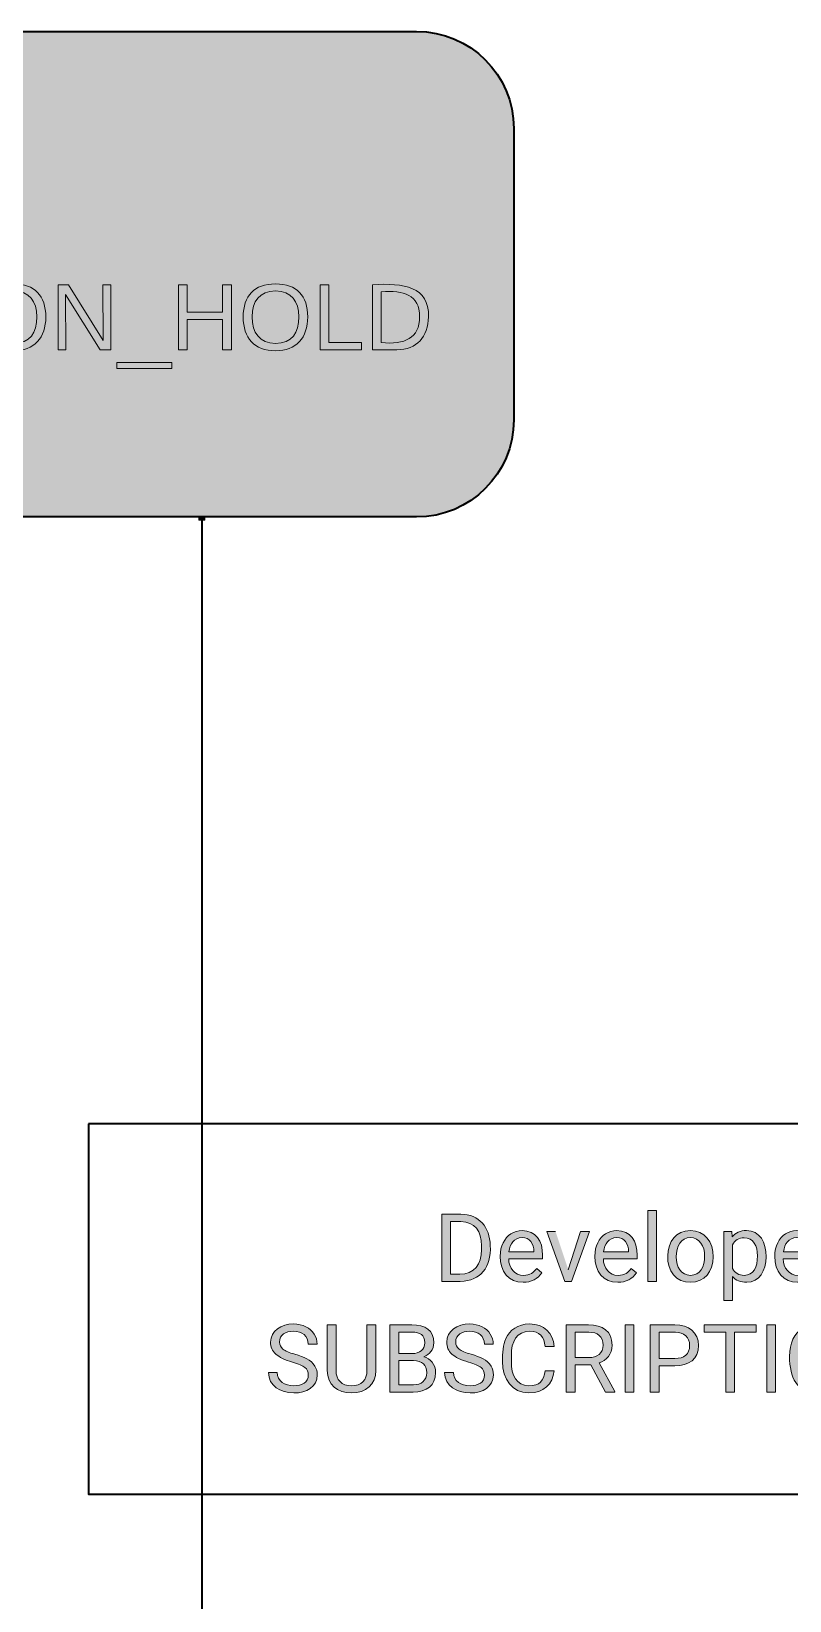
# Model space of a CAD drawing. Extents: x 3 to 1760, y 20 to 1040.
# Drawn here: x 1388.6 to 1513.4, y 361.5 to 620 of the extents above; entities that cross this region are included whole.
import ezdxf

# ---------------------------------------------------------------- set-up
doc = ezdxf.new("R2010")
doc.units = 0
doc.header["$MEASUREMENT"] = 0
doc.layers.add('Layer 1', color=7, linetype='Continuous', lineweight=0)

# ---------------------------------------------------------------- blocks, each defined once
blk = doc.blocks.new('Block_74')
at = {"layer": 'Layer 1'}
for points, knots in [([(1385.66, 578.4), (1389.16, 578.4), (1390.98, 576.41), (1390.98, 572.96), (1390.98, 569.54), (1389.08, 567.38), (1385.66, 567.38), (1382.16, 567.38), (1380.35, 569.5), (1380.35, 572.96), (1380.35, 576.41), (1382.16, 578.4), (1385.66, 578.4)], [0, 0, 0, 0, 1, 1, 1, 2, 2, 2, 3, 3, 3, 4, 4, 4, 4]), ([(1385.66, 568.59), (1388.39, 568.59), (1389.51, 570.36), (1389.51, 572.96), (1389.51, 575.55), (1388.26, 577.23), (1385.66, 577.23), (1383.03, 577.23), (1381.82, 575.55), (1381.82, 572.96), (1381.82, 570.36), (1383.03, 568.64), (1385.66, 568.59)], [0, 0, 0, 0, 1, 1, 1, 2, 2, 2, 3, 3, 3, 4, 4, 4, 4]), ([(1399.92, 567.56), (1399.92, 567.56), (1394.22, 576.67), (1394.22, 576.67), (1394.22, 576.67), (1394.26, 567.56), (1394.26, 567.56), (1394.26, 567.56), (1393.01, 567.56), (1393.01, 567.56), (1393.01, 567.56), (1393.01, 578.27), (1393.01, 578.27), (1393.01, 578.27), (1394.69, 578.27), (1394.69, 578.27), (1394.69, 578.27), (1400.44, 569.07), (1400.44, 569.07), (1400.44, 569.07), (1400.35, 578.27), (1400.35, 578.27), (1400.35, 578.27), (1401.69, 578.27), (1401.69, 578.27), (1401.69, 578.27), (1401.69, 567.56), (1401.69, 567.56), (1401.69, 567.56), (1399.92, 567.56), (1399.92, 567.56)], [0, 0, 0, 0, 1, 1, 1, 2, 2, 2, 3, 3, 3, 4, 4, 4, 5, 5, 5, 6, 6, 6, 7, 7, 7, 8, 8, 8, 9, 9, 9, 10, 10, 10, 10]), ([(1420.06, 567.56), (1420.06, 567.56), (1420.06, 572.52), (1420.06, 572.52), (1420.06, 572.52), (1414.27, 572.52), (1414.27, 572.52), (1414.27, 572.52), (1414.27, 567.56), (1414.27, 567.56), (1414.27, 567.56), (1412.84, 567.56), (1412.84, 567.56), (1412.84, 567.56), (1412.84, 578.27), (1412.84, 578.27), (1412.84, 578.27), (1414.27, 578.27), (1414.27, 578.27), (1414.27, 578.27), (1414.27, 573.73), (1414.27, 573.73), (1414.27, 573.73), (1420.06, 573.73), (1420.06, 573.73), (1420.06, 573.73), (1420.06, 578.27), (1420.06, 578.27), (1420.06, 578.27), (1421.53, 578.27), (1421.53, 578.27), (1421.53, 578.27), (1421.53, 567.56), (1421.53, 567.56), (1421.53, 567.56), (1420.06, 567.56), (1420.06, 567.56)], [0, 0, 0, 0, 1, 1, 1, 2, 2, 2, 3, 3, 3, 4, 4, 4, 5, 5, 5, 6, 6, 6, 7, 7, 7, 8, 8, 8, 9, 9, 9, 10, 10, 10, 11, 11, 11, 12, 12, 12, 12]), ([(1428.79, 578.4), (1432.29, 578.4), (1434.1, 576.41), (1434.1, 572.96), (1434.1, 569.54), (1432.2, 567.38), (1428.79, 567.38), (1425.29, 567.38), (1423.47, 569.5), (1423.47, 572.96), (1423.47, 576.41), (1425.29, 578.4), (1428.79, 578.4)], [0, 0, 0, 0, 1, 1, 1, 2, 2, 2, 3, 3, 3, 4, 4, 4, 4]), ([(1428.79, 568.59), (1431.51, 568.59), (1432.63, 570.36), (1432.63, 572.96), (1432.63, 575.55), (1431.38, 577.23), (1428.79, 577.23), (1426.15, 577.23), (1424.94, 575.55), (1424.94, 572.96), (1424.94, 570.36), (1426.15, 568.64), (1428.79, 568.59)], [0, 0, 0, 0, 1, 1, 1, 2, 2, 2, 3, 3, 3, 4, 4, 4, 4]), ([(1436.13, 567.56), (1436.13, 567.56), (1436.13, 578.27), (1436.13, 578.27), (1436.13, 578.27), (1437.56, 578.27), (1437.56, 578.27), (1437.56, 578.27), (1437.56, 568.72), (1437.56, 568.72), (1437.56, 568.72), (1442.96, 568.72), (1442.96, 568.72), (1442.96, 568.72), (1442.96, 567.56), (1442.96, 567.56), (1442.96, 567.56), (1436.13, 567.56), (1436.13, 567.56)], [0, 0, 0, 0, 1, 1, 1, 2, 2, 2, 3, 3, 3, 4, 4, 4, 5, 5, 5, 6, 6, 6, 6]), ([(1444.77, 578.27), (1449.87, 578.57), (1454.11, 577.93), (1453.98, 573), (1453.85, 569.63), (1452.12, 567.56), (1448.75, 567.56), (1448.75, 567.56), (1444.77, 567.56), (1444.77, 567.56), (1444.77, 567.56), (1444.77, 578.27), (1444.77, 578.27)], [0, 0, 0, 0, 1, 1, 1, 2, 2, 2, 3, 3, 3, 4, 4, 4, 4]), ([(1446.2, 568.72), (1450.05, 568.38), (1452.51, 569.41), (1452.51, 573), (1452.51, 576.59), (1449.92, 577.36), (1446.2, 577.1), (1446.2, 577.1), (1446.2, 568.72), (1446.2, 568.72)], [0, 0, 0, 0, 1, 1, 1, 2, 2, 2, 3, 3, 3, 3]), ([(1402.69, 564.44), (1402.69, 564.44), (1402.69, 565.44), (1402.69, 565.44), (1402.69, 565.44), (1411.72, 565.44), (1411.72, 565.44), (1411.72, 565.44), (1411.72, 564.44), (1411.72, 564.44), (1411.72, 564.44), (1402.69, 564.44), (1402.69, 564.44)], [0, 0, 0, 0, 1, 1, 1, 2, 2, 2, 3, 3, 3, 4, 4, 4, 4])]:
    blk.add_open_spline(points, degree=3, knots=knots, dxfattribs=at)
blk = doc.blocks.new('Block_73')
at = {"layer": 'Layer 1'}
blk.add_blockref('Block_74', (0, 0), dxfattribs=at)
blk = doc.blocks.new('Block_251')
at = {"layer": 'Layer 1', "true_color": 0x282c33, "transparency": 33554687}
h = blk.add_hatch(color=250, dxfattribs=at)
h.dxf.hatch_style = 2
edge = h.paths.add_edge_path()
edge.add_spline(control_points=[(1464.15, 419.97), (1464.28, 416.32), (1462.58, 414.17), (1459.21, 414.07), (1459.21, 414.07), (1456.15, 414.07), (1456.15, 414.07), (1456.15, 414.07), (1456.15, 425.13), (1456.15, 425.13), (1456.15, 425.13), (1459.27, 425.13), (1459.27, 425.13), (1462.37, 425.06), (1464.03, 423.08), (1464.15, 419.97)], knot_values=[0, 0, 0, 0, 1, 1, 1, 2, 2, 2, 3, 3, 3, 4, 4, 4, 5, 5, 5, 5], degree=3, periodic=0)
edge = h.paths.add_edge_path()
edge.add_spline(control_points=[(1462.7, 419.94), (1462.73, 422.31), (1461.57, 423.9), (1459.31, 423.93), (1459.31, 423.93), (1457.61, 423.93), (1457.61, 423.93), (1457.61, 423.93), (1457.61, 415.26), (1457.61, 415.26), (1457.61, 415.26), (1459.14, 415.26), (1459.14, 415.26), (1461.48, 415.26), (1462.73, 416.85), (1462.7, 419.29), (1462.7, 419.29), (1462.7, 419.94), (1462.7, 419.94)], knot_values=[0, 0, 0, 0, 1, 1, 1, 2, 2, 2, 3, 3, 3, 4, 4, 4, 5, 5, 5, 6, 6, 6, 6], degree=3, periodic=0)
edge.add_line((1462.7, 419.94), (1462.7, 419.94))
h = blk.add_hatch(color=250, dxfattribs=at)
h.dxf.hatch_style = 2
edge = h.paths.add_edge_path()
edge.add_spline(control_points=[(1491.48, 414.07), (1491.48, 414.07), (1490.07, 414.07), (1490.07, 414.07), (1490.07, 414.07), (1490.07, 425.74), (1490.07, 425.74), (1490.07, 425.74), (1491.48, 425.74), (1491.48, 425.74), (1491.48, 425.74), (1491.48, 414.07), (1491.48, 414.07)], knot_values=[0, 0, 0, 0, 1, 1, 1, 2, 2, 2, 3, 3, 3, 4, 4, 4, 4], degree=3, periodic=0)
edge.add_line((1491.48, 414.07), (1491.48, 414.07))
h = blk.add_hatch(color=250, dxfattribs=at)
h.dxf.hatch_style = 2
edge = h.paths.add_edge_path()
edge.add_spline(control_points=[(1469.62, 415.06), (1470.69, 415.06), (1471.29, 415.56), (1471.78, 416.17), (1471.78, 416.17), (1472.64, 415.5), (1472.64, 415.5), (1471.95, 414.45), (1470.91, 413.92), (1469.54, 413.92), (1467.2, 413.91), (1465.77, 415.69), (1465.77, 418.21), (1465.77, 419.9), (1466.48, 421.22), (1467.54, 421.89), (1468.1, 422.26), (1468.71, 422.44), (1469.37, 422.44), (1471.64, 422.42), (1472.78, 420.78), (1472.75, 418.36), (1472.75, 418.36), (1472.75, 417.78), (1472.75, 417.78), (1472.75, 417.78), (1467.18, 417.78), (1467.18, 417.78), (1467.18, 416.28), (1468.16, 415.06), (1469.62, 415.06)], knot_values=[0, 0, 0, 0, 1, 1, 1, 2, 2, 2, 3, 3, 3, 4, 4, 4, 5, 5, 5, 6, 6, 6, 7, 7, 7, 8, 8, 8, 9, 9, 9, 10, 10, 10, 10], degree=3, periodic=0)
edge = h.paths.add_edge_path()
edge.add_spline(control_points=[(1471.34, 418.93), (1471.32, 420.3), (1470.67, 421.28), (1469.37, 421.28), (1468.07, 421.28), (1467.36, 420.22), (1467.22, 418.93), (1467.22, 418.93), (1471.34, 418.93), (1471.34, 418.93)], knot_values=[0, 0, 0, 0, 1, 1, 1, 2, 2, 2, 3, 3, 3, 3], degree=3, periodic=0)
edge.add_line((1471.34, 418.93), (1471.34, 418.93))
h = blk.add_hatch(color=250, dxfattribs=at)
h.dxf.hatch_style = 2
edge = h.paths.add_edge_path()
edge.add_spline(control_points=[(1476.98, 415.98), (1476.98, 415.98), (1479.02, 422.29), (1479.02, 422.29), (1479.02, 422.29), (1480.45, 422.29), (1480.45, 422.29), (1480.45, 422.29), (1477.51, 414.07), (1477.51, 414.07), (1477.51, 414.07), (1476.44, 414.07), (1476.44, 414.07), (1476.44, 414.07), (1473.46, 422.29), (1473.46, 422.29), (1473.46, 422.29), (1474.89, 422.29), (1474.89, 422.29)], knot_values=[0, 0, 0, 0, 1, 1, 1, 2, 2, 2, 3, 3, 3, 4, 4, 4, 5, 5, 5, 6, 6, 6, 6], degree=3, periodic=0)
edge.add_line((1474.89, 422.29), (1476.98, 415.98))
h = blk.add_hatch(color=250, dxfattribs=at)
h.dxf.hatch_style = 2
edge = h.paths.add_edge_path()
edge.add_spline(control_points=[(1485.19, 415.06), (1486.27, 415.06), (1486.87, 415.56), (1487.36, 416.17), (1487.36, 416.17), (1488.22, 415.5), (1488.22, 415.5), (1487.53, 414.45), (1486.49, 413.92), (1485.12, 413.92), (1482.78, 413.91), (1481.35, 415.69), (1481.35, 418.21), (1481.35, 419.9), (1482.06, 421.22), (1483.12, 421.89), (1483.68, 422.26), (1484.29, 422.44), (1484.94, 422.44), (1487.22, 422.42), (1488.35, 420.78), (1488.32, 418.36), (1488.32, 418.36), (1488.32, 417.78), (1488.32, 417.78), (1488.32, 417.78), (1482.76, 417.78), (1482.76, 417.78), (1482.76, 416.28), (1483.74, 415.06), (1485.19, 415.06)], knot_values=[0, 0, 0, 0, 1, 1, 1, 2, 2, 2, 3, 3, 3, 4, 4, 4, 5, 5, 5, 6, 6, 6, 7, 7, 7, 8, 8, 8, 9, 9, 9, 10, 10, 10, 10], degree=3, periodic=0)
edge = h.paths.add_edge_path()
edge.add_spline(control_points=[(1486.92, 418.93), (1486.9, 420.3), (1486.25, 421.28), (1484.94, 421.28), (1483.65, 421.28), (1482.94, 420.22), (1482.8, 418.93), (1482.8, 418.93), (1486.92, 418.93), (1486.92, 418.93)], knot_values=[0, 0, 0, 0, 1, 1, 1, 2, 2, 2, 3, 3, 3, 3], degree=3, periodic=0)
edge.add_line((1486.92, 418.93), (1486.92, 418.93))
h = blk.add_hatch(color=250, dxfattribs=at)
h.dxf.hatch_style = 2
edge = h.paths.add_edge_path()
edge.add_spline(control_points=[(1497.1, 413.92), (1494.77, 413.87), (1493.28, 415.79), (1493.35, 418.25), (1493.43, 420.68), (1494.68, 422.39), (1497.08, 422.44), (1499.42, 422.48), (1500.9, 420.56), (1500.83, 418.09), (1500.77, 415.64), (1499.5, 413.96), (1497.1, 413.92)], knot_values=[0, 0, 0, 0, 1, 1, 1, 2, 2, 2, 3, 3, 3, 4, 4, 4, 4], degree=3, periodic=0)
edge = h.paths.add_edge_path()
edge.add_spline(control_points=[(1497.08, 421.28), (1495.5, 421.28), (1494.76, 419.88), (1494.76, 418.09), (1494.76, 416.45), (1495.57, 415.06), (1497.1, 415.06), (1498.7, 415.06), (1499.43, 416.48), (1499.43, 418.25), (1499.43, 419.88), (1498.6, 421.28), (1497.08, 421.28)], knot_values=[0, 0, 0, 0, 1, 1, 1, 2, 2, 2, 3, 3, 3, 4, 4, 4, 4], degree=3, periodic=0)
edge.add_line((1497.08, 421.28), (1497.08, 421.28))
h = blk.add_hatch(color=250, dxfattribs=at)
h.dxf.hatch_style = 2
edge = h.paths.add_edge_path()
edge.add_spline(control_points=[(1506.33, 422.44), (1508.54, 422.44), (1509.54, 420.53), (1509.54, 418.09), (1509.54, 415.83), (1508.47, 413.92), (1506.36, 413.92), (1505.36, 413.92), (1504.57, 414.24), (1504, 414.87), (1504, 414.87), (1504, 410.91), (1504, 410.91), (1504, 410.91), (1502.6, 410.91), (1502.6, 410.91), (1502.6, 410.91), (1502.6, 422.29), (1502.6, 422.29), (1502.6, 422.29), (1503.88, 422.29), (1503.88, 422.29), (1503.88, 422.29), (1503.95, 421.38), (1503.95, 421.38), (1504.52, 422.08), (1505.31, 422.44), (1506.33, 422.44)], knot_values=[0, 0, 0, 0, 1, 1, 1, 2, 2, 2, 3, 3, 3, 4, 4, 4, 5, 5, 5, 6, 6, 6, 7, 7, 7, 8, 8, 8, 9, 9, 9, 9], degree=3, periodic=0)
edge = h.paths.add_edge_path()
edge.add_spline(control_points=[(1505.93, 415.06), (1507.5, 415.06), (1508.13, 416.43), (1508.13, 418.25), (1508.13, 419.9), (1507.43, 421.25), (1505.91, 421.25), (1505.06, 421.25), (1504.43, 420.87), (1504, 420.11), (1504, 420.11), (1504, 416.19), (1504, 416.19), (1504.42, 415.44), (1505.06, 415.06), (1505.93, 415.06)], knot_values=[0, 0, 0, 0, 1, 1, 1, 2, 2, 2, 3, 3, 3, 4, 4, 4, 5, 5, 5, 5], degree=3, periodic=0)
edge.add_line((1505.93, 415.06), (1505.93, 415.06))
h = blk.add_hatch(color=250, dxfattribs=at)
h.dxf.hatch_style = 2
edge = h.paths.add_edge_path()
edge.add_spline(control_points=[(1514.81, 415.06), (1515.88, 415.06), (1516.48, 415.56), (1516.97, 416.17), (1516.97, 416.17), (1517.83, 415.5), (1517.83, 415.5), (1517.14, 414.45), (1516.11, 413.92), (1514.73, 413.92), (1512.39, 413.91), (1510.97, 415.69), (1510.97, 418.21), (1510.97, 419.9), (1511.67, 421.22), (1512.74, 421.89), (1513.3, 422.26), (1513.91, 422.44), (1514.56, 422.44), (1516.84, 422.42), (1517.97, 420.78), (1517.94, 418.36), (1517.94, 418.36), (1517.94, 417.78), (1517.94, 417.78), (1517.94, 417.78), (1512.37, 417.78), (1512.37, 417.78), (1512.37, 416.28), (1513.35, 415.06), (1514.81, 415.06)], knot_values=[0, 0, 0, 0, 1, 1, 1, 2, 2, 2, 3, 3, 3, 4, 4, 4, 5, 5, 5, 6, 6, 6, 7, 7, 7, 8, 8, 8, 9, 9, 9, 10, 10, 10, 10], degree=3, periodic=0)
edge = h.paths.add_edge_path()
edge.add_spline(control_points=[(1516.53, 418.93), (1516.51, 420.3), (1515.86, 421.28), (1514.56, 421.28), (1513.27, 421.28), (1512.55, 420.22), (1512.42, 418.93), (1512.42, 418.93), (1516.53, 418.93), (1516.53, 418.93)], knot_values=[0, 0, 0, 0, 1, 1, 1, 2, 2, 2, 3, 3, 3, 3], degree=3, periodic=0)
edge.add_line((1516.53, 418.93), (1516.53, 418.93))
h = blk.add_hatch(color=250, dxfattribs=at)
h.dxf.hatch_style = 2
edge = h.paths.add_edge_path()
edge.add_spline(control_points=[(1523.54, 421.03), (1522.3, 421.23), (1521.35, 420.89), (1520.97, 419.9), (1520.97, 419.9), (1520.97, 414.07), (1520.97, 414.07), (1520.97, 414.07), (1519.56, 414.07), (1519.56, 414.07), (1519.56, 414.07), (1519.56, 422.29), (1519.56, 422.29), (1519.56, 422.29), (1520.93, 422.29), (1520.93, 422.29), (1520.93, 422.29), (1520.95, 421.34), (1520.95, 421.34), (1521.42, 422.07), (1522.07, 422.44), (1522.91, 422.44), (1523.19, 422.44), (1523.39, 422.4), (1523.54, 422.33), (1523.54, 422.33), (1523.54, 421.03), (1523.54, 421.03)], knot_values=[0, 0, 0, 0, 1, 1, 1, 2, 2, 2, 3, 3, 3, 4, 4, 4, 5, 5, 5, 6, 6, 6, 7, 7, 7, 8, 8, 8, 9, 9, 9, 9], degree=3, periodic=0)
edge.add_line((1523.54, 421.03), (1523.54, 421.03))
at = {"layer": 'Layer 1'}
for points, knots in [([(1464.15, 419.97), (1464.28, 416.32), (1462.58, 414.17), (1459.21, 414.07), (1459.21, 414.07), (1456.15, 414.07), (1456.15, 414.07), (1456.15, 414.07), (1456.15, 425.13), (1456.15, 425.13), (1456.15, 425.13), (1459.27, 425.13), (1459.27, 425.13), (1462.37, 425.06), (1464.03, 423.08), (1464.15, 419.97)], [0, 0, 0, 0, 1, 1, 1, 2, 2, 2, 3, 3, 3, 4, 4, 4, 5, 5, 5, 5]), ([(1491.48, 414.07), (1491.48, 414.07), (1490.07, 414.07), (1490.07, 414.07), (1490.07, 414.07), (1490.07, 425.74), (1490.07, 425.74), (1490.07, 425.74), (1491.48, 425.74), (1491.48, 425.74), (1491.48, 425.74), (1491.48, 414.07), (1491.48, 414.07)], [0, 0, 0, 0, 1, 1, 1, 2, 2, 2, 3, 3, 3, 4, 4, 4, 4]), ([(1462.7, 419.94), (1462.73, 422.31), (1461.57, 423.9), (1459.31, 423.93), (1459.31, 423.93), (1457.61, 423.93), (1457.61, 423.93), (1457.61, 423.93), (1457.61, 415.26), (1457.61, 415.26), (1457.61, 415.26), (1459.14, 415.26), (1459.14, 415.26), (1461.48, 415.26), (1462.73, 416.85), (1462.7, 419.29), (1462.7, 419.29), (1462.7, 419.94), (1462.7, 419.94)], [0, 0, 0, 0, 1, 1, 1, 2, 2, 2, 3, 3, 3, 4, 4, 4, 5, 5, 5, 6, 6, 6, 6]), ([(1469.62, 415.06), (1470.69, 415.06), (1471.29, 415.56), (1471.78, 416.17), (1471.78, 416.17), (1472.64, 415.5), (1472.64, 415.5), (1471.95, 414.45), (1470.91, 413.92), (1469.54, 413.92), (1467.2, 413.91), (1465.77, 415.69), (1465.77, 418.21), (1465.77, 419.9), (1466.48, 421.22), (1467.54, 421.89), (1468.1, 422.26), (1468.71, 422.44), (1469.37, 422.44), (1471.64, 422.42), (1472.78, 420.78), (1472.75, 418.36), (1472.75, 418.36), (1472.75, 417.78), (1472.75, 417.78), (1472.75, 417.78), (1467.18, 417.78), (1467.18, 417.78), (1467.18, 416.28), (1468.16, 415.06), (1469.62, 415.06)], [0, 0, 0, 0, 1, 1, 1, 2, 2, 2, 3, 3, 3, 4, 4, 4, 5, 5, 5, 6, 6, 6, 7, 7, 7, 8, 8, 8, 9, 9, 9, 10, 10, 10, 10]), ([(1476.98, 415.98), (1476.98, 415.98), (1479.02, 422.29), (1479.02, 422.29), (1479.02, 422.29), (1480.45, 422.29), (1480.45, 422.29), (1480.45, 422.29), (1477.51, 414.07), (1477.51, 414.07), (1477.51, 414.07), (1476.44, 414.07), (1476.44, 414.07), (1476.44, 414.07), (1473.46, 422.29), (1473.46, 422.29), (1473.46, 422.29), (1474.89, 422.29), (1474.89, 422.29)], [0, 0, 0, 0, 1, 1, 1, 2, 2, 2, 3, 3, 3, 4, 4, 4, 5, 5, 5, 6, 6, 6, 6]), ([(1485.19, 415.06), (1486.27, 415.06), (1486.87, 415.56), (1487.36, 416.17), (1487.36, 416.17), (1488.22, 415.5), (1488.22, 415.5), (1487.53, 414.45), (1486.49, 413.92), (1485.12, 413.92), (1482.78, 413.91), (1481.35, 415.69), (1481.35, 418.21), (1481.35, 419.9), (1482.06, 421.22), (1483.12, 421.89), (1483.68, 422.26), (1484.29, 422.44), (1484.94, 422.44), (1487.22, 422.42), (1488.35, 420.78), (1488.32, 418.36), (1488.32, 418.36), (1488.32, 417.78), (1488.32, 417.78), (1488.32, 417.78), (1482.76, 417.78), (1482.76, 417.78), (1482.76, 416.28), (1483.74, 415.06), (1485.19, 415.06)], [0, 0, 0, 0, 1, 1, 1, 2, 2, 2, 3, 3, 3, 4, 4, 4, 5, 5, 5, 6, 6, 6, 7, 7, 7, 8, 8, 8, 9, 9, 9, 10, 10, 10, 10]), ([(1497.1, 413.92), (1494.77, 413.87), (1493.28, 415.79), (1493.35, 418.25), (1493.43, 420.68), (1494.68, 422.39), (1497.08, 422.44), (1499.42, 422.48), (1500.9, 420.56), (1500.83, 418.09), (1500.77, 415.64), (1499.5, 413.96), (1497.1, 413.92)], [0, 0, 0, 0, 1, 1, 1, 2, 2, 2, 3, 3, 3, 4, 4, 4, 4]), ([(1506.33, 422.44), (1508.54, 422.44), (1509.54, 420.53), (1509.54, 418.09), (1509.54, 415.83), (1508.47, 413.92), (1506.36, 413.92), (1505.36, 413.92), (1504.57, 414.24), (1504, 414.87), (1504, 414.87), (1504, 410.91), (1504, 410.91), (1504, 410.91), (1502.6, 410.91), (1502.6, 410.91), (1502.6, 410.91), (1502.6, 422.29), (1502.6, 422.29), (1502.6, 422.29), (1503.88, 422.29), (1503.88, 422.29), (1503.88, 422.29), (1503.95, 421.38), (1503.95, 421.38), (1504.52, 422.08), (1505.31, 422.44), (1506.33, 422.44)], [0, 0, 0, 0, 1, 1, 1, 2, 2, 2, 3, 3, 3, 4, 4, 4, 5, 5, 5, 6, 6, 6, 7, 7, 7, 8, 8, 8, 9, 9, 9, 9]), ([(1514.81, 415.06), (1515.88, 415.06), (1516.48, 415.56), (1516.97, 416.17), (1516.97, 416.17), (1517.83, 415.5), (1517.83, 415.5), (1517.14, 414.45), (1516.11, 413.92), (1514.73, 413.92), (1512.39, 413.91), (1510.97, 415.69), (1510.97, 418.21), (1510.97, 419.9), (1511.67, 421.22), (1512.74, 421.89), (1513.3, 422.26), (1513.91, 422.44), (1514.56, 422.44), (1516.84, 422.42), (1517.97, 420.78), (1517.94, 418.36), (1517.94, 418.36), (1517.94, 417.78), (1517.94, 417.78), (1517.94, 417.78), (1512.37, 417.78), (1512.37, 417.78), (1512.37, 416.28), (1513.35, 415.06), (1514.81, 415.06)], [0, 0, 0, 0, 1, 1, 1, 2, 2, 2, 3, 3, 3, 4, 4, 4, 5, 5, 5, 6, 6, 6, 7, 7, 7, 8, 8, 8, 9, 9, 9, 10, 10, 10, 10]), ([(1523.54, 421.03), (1522.3, 421.23), (1521.35, 420.89), (1520.97, 419.9), (1520.97, 419.9), (1520.97, 414.07), (1520.97, 414.07), (1520.97, 414.07), (1519.56, 414.07), (1519.56, 414.07), (1519.56, 414.07), (1519.56, 422.29), (1519.56, 422.29), (1519.56, 422.29), (1520.93, 422.29), (1520.93, 422.29), (1520.93, 422.29), (1520.95, 421.34), (1520.95, 421.34), (1521.42, 422.07), (1522.07, 422.44), (1522.91, 422.44), (1523.19, 422.44), (1523.39, 422.4), (1523.54, 422.33), (1523.54, 422.33), (1523.54, 421.03), (1523.54, 421.03)], [0, 0, 0, 0, 1, 1, 1, 2, 2, 2, 3, 3, 3, 4, 4, 4, 5, 5, 5, 6, 6, 6, 7, 7, 7, 8, 8, 8, 9, 9, 9, 9]), ([(1471.34, 418.93), (1471.32, 420.3), (1470.67, 421.28), (1469.37, 421.28), (1468.07, 421.28), (1467.36, 420.22), (1467.22, 418.93), (1467.22, 418.93), (1471.34, 418.93), (1471.34, 418.93)], [0, 0, 0, 0, 1, 1, 1, 2, 2, 2, 3, 3, 3, 3]), ([(1486.92, 418.93), (1486.9, 420.3), (1486.25, 421.28), (1484.94, 421.28), (1483.65, 421.28), (1482.94, 420.22), (1482.8, 418.93), (1482.8, 418.93), (1486.92, 418.93), (1486.92, 418.93)], [0, 0, 0, 0, 1, 1, 1, 2, 2, 2, 3, 3, 3, 3]), ([(1497.08, 421.28), (1495.5, 421.28), (1494.76, 419.88), (1494.76, 418.09), (1494.76, 416.45), (1495.57, 415.06), (1497.1, 415.06), (1498.7, 415.06), (1499.43, 416.48), (1499.43, 418.25), (1499.43, 419.88), (1498.6, 421.28), (1497.08, 421.28)], [0, 0, 0, 0, 1, 1, 1, 2, 2, 2, 3, 3, 3, 4, 4, 4, 4]), ([(1505.93, 415.06), (1507.5, 415.06), (1508.13, 416.43), (1508.13, 418.25), (1508.13, 419.9), (1507.43, 421.25), (1505.91, 421.25), (1505.06, 421.25), (1504.43, 420.87), (1504, 420.11), (1504, 420.11), (1504, 416.19), (1504, 416.19), (1504.42, 415.44), (1505.06, 415.06), (1505.93, 415.06)], [0, 0, 0, 0, 1, 1, 1, 2, 2, 2, 3, 3, 3, 4, 4, 4, 5, 5, 5, 5]), ([(1516.53, 418.93), (1516.51, 420.3), (1515.86, 421.28), (1514.56, 421.28), (1513.27, 421.28), (1512.55, 420.22), (1512.42, 418.93), (1512.42, 418.93), (1516.53, 418.93), (1516.53, 418.93)], [0, 0, 0, 0, 1, 1, 1, 2, 2, 2, 3, 3, 3, 3])]:
    blk.add_open_spline(points, degree=3, knots=knots, dxfattribs=at)
blk = doc.blocks.new('Block_250')
at = {"layer": 'Layer 1'}
blk.add_blockref('Block_251', (0, 0), dxfattribs=at)
blk = doc.blocks.new('Block_255')
at = {"layer": 'Layer 1', "true_color": 0x282c33, "transparency": 33554687}
h = blk.add_hatch(color=250, dxfattribs=at)
h.dxf.hatch_style = 2
edge = h.paths.add_edge_path()
edge.add_spline(control_points=[(1431.81, 396.88), (1433.17, 396.88), (1434.19, 397.41), (1434.19, 398.63), (1434.19, 399.17), (1434, 399.6), (1433.62, 399.9), (1433.25, 400.19), (1432.55, 400.48), (1431.56, 400.77), (1430.31, 401.13), (1429.39, 401.57), (1428.82, 402.1), (1428.25, 402.62), (1427.97, 403.27), (1427.97, 404.03), (1427.97, 405.9), (1429.73, 407.05), (1431.73, 407.05), (1433.3, 407.05), (1434.54, 406.37), (1435.14, 405.39), (1435.47, 404.88), (1435.64, 404.32), (1435.64, 403.7), (1435.64, 403.7), (1434.17, 403.7), (1434.17, 403.7), (1434.17, 405.1), (1433.19, 405.85), (1431.73, 405.85), (1430.43, 405.85), (1429.46, 405.27), (1429.45, 404.06), (1429.45, 403.61), (1429.64, 403.23), (1430.02, 402.92), (1430.4, 402.61), (1431.05, 402.33), (1431.97, 402.06), (1433.53, 401.61), (1434.59, 401.18), (1435.28, 400.12), (1435.55, 399.71), (1435.66, 399.21), (1435.66, 398.65), (1435.65, 396.71), (1433.91, 395.63), (1431.81, 395.69), (1429.55, 395.75), (1427.7, 396.82), (1427.62, 399.04), (1427.62, 399.04), (1429.09, 399.04), (1429.09, 399.04), (1429.09, 397.62), (1430.31, 396.88), (1431.81, 396.88)], knot_values=[0, 0, 0, 0, 1, 1, 1, 2, 2, 2, 3, 3, 3, 4, 4, 4, 5, 5, 5, 6, 6, 6, 7, 7, 7, 8, 8, 8, 9, 9, 9, 10, 10, 10, 11, 11, 11, 12, 12, 12, 13, 13, 13, 14, 14, 14, 15, 15, 15, 16, 16, 16, 17, 17, 17, 18, 18, 18, 19, 19, 19, 19], degree=3, periodic=0)
edge.add_line((1431.81, 396.88), (1431.81, 396.88))
h = blk.add_hatch(color=250, dxfattribs=at)
h.dxf.hatch_style = 2
edge = h.paths.add_edge_path()
edge.add_spline(control_points=[(1441.3, 396.88), (1442.92, 396.88), (1443.86, 397.8), (1443.85, 399.4), (1443.85, 399.4), (1443.85, 406.9), (1443.85, 406.9), (1443.85, 406.9), (1445.31, 406.9), (1445.31, 406.9), (1445.31, 406.9), (1445.31, 399.38), (1445.31, 399.38), (1445.29, 397.1), (1443.66, 395.69), (1441.3, 395.69), (1438.95, 395.69), (1437.3, 397.06), (1437.31, 399.36), (1437.31, 399.36), (1437.31, 406.9), (1437.31, 406.9), (1437.31, 406.9), (1438.75, 406.9), (1438.75, 406.9), (1438.75, 406.9), (1438.75, 399.41), (1438.75, 399.41), (1438.74, 397.81), (1439.69, 396.88), (1441.3, 396.88)], knot_values=[0, 0, 0, 0, 1, 1, 1, 2, 2, 2, 3, 3, 3, 4, 4, 4, 5, 5, 5, 6, 6, 6, 7, 7, 7, 8, 8, 8, 9, 9, 9, 10, 10, 10, 10], degree=3, periodic=0)
edge.add_line((1441.3, 396.88), (1441.3, 396.88))
h = blk.add_hatch(color=250, dxfattribs=at)
h.dxf.hatch_style = 2
edge = h.paths.add_edge_path()
edge.add_spline(control_points=[(1451.48, 397.03), (1452.78, 397.02), (1453.68, 397.75), (1453.68, 399.01), (1453.68, 400.34), (1452.96, 401.01), (1451.5, 401.01), (1451.5, 401.01), (1449.07, 401.01), (1449.07, 401.01), (1449.07, 401.01), (1449.07, 397.03), (1449.07, 397.03), (1449.07, 397.03), (1451.48, 397.03), (1451.48, 397.03)], knot_values=[0, 0, 0, 0, 1, 1, 1, 2, 2, 2, 3, 3, 3, 4, 4, 4, 5, 5, 5, 5], degree=3, periodic=0)
edge = h.paths.add_edge_path()
edge.add_spline(control_points=[(1455.14, 399.03), (1455.14, 396.94), (1453.65, 395.84), (1451.45, 395.84), (1451.45, 395.84), (1447.62, 395.84), (1447.62, 395.84), (1447.62, 395.84), (1447.62, 406.9), (1447.62, 406.9), (1447.62, 406.9), (1451.23, 406.9), (1451.23, 406.9), (1453.46, 406.91), (1454.85, 406.05), (1454.85, 403.95), (1454.85, 402.79), (1454.09, 402.03), (1453.21, 401.66), (1454.32, 401.37), (1455.14, 400.39), (1455.14, 399.03)], knot_values=[0, 0, 0, 0, 1, 1, 1, 2, 2, 2, 3, 3, 3, 4, 4, 4, 5, 5, 5, 6, 6, 6, 7, 7, 7, 7], degree=3, periodic=0)
edge = h.paths.add_edge_path()
edge.add_spline(control_points=[(1453.38, 403.96), (1453.37, 405.27), (1452.59, 405.7), (1451.23, 405.7), (1451.23, 405.7), (1449.07, 405.7), (1449.07, 405.7), (1449.07, 405.7), (1449.07, 402.18), (1449.07, 402.18), (1449.07, 402.18), (1451.28, 402.18), (1451.28, 402.18), (1452.47, 402.16), (1453.39, 402.82), (1453.38, 403.96)], knot_values=[0, 0, 0, 0, 1, 1, 1, 2, 2, 2, 3, 3, 3, 4, 4, 4, 5, 5, 5, 5], degree=3, periodic=0)
edge.add_line((1453.38, 403.96), (1453.38, 403.96))
h = blk.add_hatch(color=250, dxfattribs=at)
h.dxf.hatch_style = 2
edge = h.paths.add_edge_path()
edge.add_spline(control_points=[(1460.81, 396.88), (1462.17, 396.88), (1463.19, 397.41), (1463.19, 398.63), (1463.19, 399.17), (1463, 399.6), (1462.62, 399.9), (1462.24, 400.19), (1461.55, 400.48), (1460.56, 400.77), (1459.31, 401.13), (1458.39, 401.57), (1457.82, 402.1), (1457.25, 402.62), (1456.97, 403.27), (1456.97, 404.03), (1456.97, 405.9), (1458.73, 407.05), (1460.73, 407.05), (1462.3, 407.05), (1463.54, 406.37), (1464.14, 405.39), (1464.47, 404.88), (1464.64, 404.32), (1464.64, 403.7), (1464.64, 403.7), (1463.17, 403.7), (1463.17, 403.7), (1463.17, 405.1), (1462.19, 405.85), (1460.73, 405.85), (1459.43, 405.85), (1458.46, 405.27), (1458.45, 404.06), (1458.45, 403.61), (1458.64, 403.23), (1459.02, 402.92), (1459.4, 402.61), (1460.05, 402.33), (1460.97, 402.06), (1462.53, 401.61), (1463.59, 401.18), (1464.28, 400.12), (1464.55, 399.71), (1464.66, 399.21), (1464.66, 398.65), (1464.64, 396.71), (1462.91, 395.63), (1460.81, 395.69), (1458.55, 395.75), (1456.7, 396.82), (1456.62, 399.04), (1456.62, 399.04), (1458.09, 399.04), (1458.09, 399.04), (1458.09, 397.62), (1459.31, 396.88), (1460.81, 396.88)], knot_values=[0, 0, 0, 0, 1, 1, 1, 2, 2, 2, 3, 3, 3, 4, 4, 4, 5, 5, 5, 6, 6, 6, 7, 7, 7, 8, 8, 8, 9, 9, 9, 10, 10, 10, 11, 11, 11, 12, 12, 12, 13, 13, 13, 14, 14, 14, 15, 15, 15, 16, 16, 16, 17, 17, 17, 18, 18, 18, 19, 19, 19, 19], degree=3, periodic=0)
edge.add_line((1460.81, 396.88), (1460.81, 396.88))
h = blk.add_hatch(color=250, dxfattribs=at)
h.dxf.hatch_style = 2
edge = h.paths.add_edge_path()
edge.add_spline(control_points=[(1470.47, 396.88), (1472.28, 396.88), (1472.92, 397.65), (1473.2, 399.35), (1473.2, 399.35), (1474.66, 399.35), (1474.66, 399.35), (1474.42, 397.09), (1472.93, 395.69), (1470.47, 395.69), (1467.73, 395.69), (1466.15, 397.96), (1466.15, 400.85), (1466.15, 402.35), (1466.21, 403.59), (1466.7, 404.63), (1467.37, 406.04), (1468.66, 407.04), (1470.6, 407.05), (1473, 407.07), (1474.47, 405.57), (1474.66, 403.34), (1474.66, 403.34), (1473.2, 403.34), (1473.2, 403.34), (1472.96, 404.95), (1472.3, 405.85), (1470.6, 405.85), (1468.53, 405.85), (1467.58, 404.15), (1467.61, 401.88), (1467.61, 401.88), (1467.61, 400.81), (1467.61, 400.81), (1467.59, 398.66), (1468.49, 396.88), (1470.47, 396.88)], knot_values=[0, 0, 0, 0, 1, 1, 1, 2, 2, 2, 3, 3, 3, 4, 4, 4, 5, 5, 5, 6, 6, 6, 7, 7, 7, 8, 8, 8, 9, 9, 9, 10, 10, 10, 11, 11, 11, 12, 12, 12, 12], degree=3, periodic=0)
edge.add_line((1470.47, 396.88), (1470.47, 396.88))
h = blk.add_hatch(color=250, dxfattribs=at)
h.dxf.hatch_style = 2
edge = h.paths.add_edge_path()
edge.add_spline(control_points=[(1484.19, 403.57), (1484.19, 402.04), (1483.26, 401.07), (1482.08, 400.62), (1482.08, 400.62), (1484.67, 395.93), (1484.67, 395.93), (1484.67, 395.93), (1484.67, 395.84), (1484.67, 395.84), (1484.67, 395.84), (1483.11, 395.84), (1483.11, 395.84), (1483.11, 395.84), (1480.71, 400.31), (1480.71, 400.31), (1480.71, 400.31), (1478.11, 400.31), (1478.11, 400.31), (1478.11, 400.31), (1478.11, 395.84), (1478.11, 395.84), (1478.11, 395.84), (1476.65, 395.84), (1476.65, 395.84), (1476.65, 395.84), (1476.65, 406.9), (1476.65, 406.9), (1476.65, 406.9), (1480.31, 406.9), (1480.31, 406.9), (1482.66, 406.91), (1484.19, 405.84), (1484.19, 403.57)], knot_values=[0, 0, 0, 0, 1, 1, 1, 2, 2, 2, 3, 3, 3, 4, 4, 4, 5, 5, 5, 6, 6, 6, 7, 7, 7, 8, 8, 8, 9, 9, 9, 10, 10, 10, 11, 11, 11, 11], degree=3, periodic=0)
edge = h.paths.add_edge_path()
edge.add_spline(control_points=[(1482.72, 403.57), (1482.72, 404.99), (1481.81, 405.7), (1480.34, 405.7), (1480.34, 405.7), (1478.11, 405.7), (1478.11, 405.7), (1478.11, 405.7), (1478.11, 401.51), (1478.11, 401.51), (1478.11, 401.51), (1480.35, 401.51), (1480.35, 401.51), (1481.71, 401.48), (1482.73, 402.27), (1482.72, 403.57)], knot_values=[0, 0, 0, 0, 1, 1, 1, 2, 2, 2, 3, 3, 3, 4, 4, 4, 5, 5, 5, 5], degree=3, periodic=0)
edge.add_line((1482.72, 403.57), (1482.72, 403.57))
h = blk.add_hatch(color=250, dxfattribs=at)
h.dxf.hatch_style = 2
edge = h.paths.add_edge_path()
edge.add_spline(control_points=[(1487.8, 395.84), (1487.8, 395.84), (1486.34, 395.84), (1486.34, 395.84), (1486.34, 395.84), (1486.34, 406.9), (1486.34, 406.9), (1486.34, 406.9), (1487.8, 406.9), (1487.8, 406.9), (1487.8, 406.9), (1487.8, 395.84), (1487.8, 395.84)], knot_values=[0, 0, 0, 0, 1, 1, 1, 2, 2, 2, 3, 3, 3, 4, 4, 4, 4], degree=3, periodic=0)
edge.add_line((1487.8, 395.84), (1487.8, 395.84))
h = blk.add_hatch(color=250, dxfattribs=at)
h.dxf.hatch_style = 2
edge = h.paths.add_edge_path()
edge.add_spline(control_points=[(1498.41, 403.52), (1498.41, 401.26), (1496.88, 400.17), (1494.53, 400.17), (1494.53, 400.17), (1491.92, 400.17), (1491.92, 400.17), (1491.92, 400.17), (1491.92, 395.84), (1491.92, 395.84), (1491.92, 395.84), (1490.46, 395.84), (1490.46, 395.84), (1490.46, 395.84), (1490.46, 406.9), (1490.46, 406.9), (1490.46, 406.9), (1494.54, 406.9), (1494.54, 406.9), (1496.8, 406.94), (1498.41, 405.65), (1498.41, 403.52)], knot_values=[0, 0, 0, 0, 1, 1, 1, 2, 2, 2, 3, 3, 3, 4, 4, 4, 5, 5, 5, 6, 6, 6, 7, 7, 7, 7], degree=3, periodic=0)
edge = h.paths.add_edge_path()
edge.add_spline(control_points=[(1496.96, 403.5), (1496.96, 404.86), (1496, 405.69), (1494.62, 405.7), (1494.62, 405.7), (1491.92, 405.7), (1491.92, 405.7), (1491.92, 405.7), (1491.92, 401.36), (1491.92, 401.36), (1491.92, 401.36), (1494.54, 401.36), (1494.54, 401.36), (1496.03, 401.35), (1496.96, 402.06), (1496.96, 403.5)], knot_values=[0, 0, 0, 0, 1, 1, 1, 2, 2, 2, 3, 3, 3, 4, 4, 4, 5, 5, 5, 5], degree=3, periodic=0)
edge.add_line((1496.96, 403.5), (1496.96, 403.5))
h = blk.add_hatch(color=250, dxfattribs=at)
h.dxf.hatch_style = 2
edge = h.paths.add_edge_path()
edge.add_spline(control_points=[(1507.92, 405.7), (1507.92, 405.7), (1504.36, 405.7), (1504.36, 405.7), (1504.36, 405.7), (1504.36, 395.84), (1504.36, 395.84), (1504.36, 395.84), (1502.91, 395.84), (1502.91, 395.84), (1502.91, 395.84), (1502.91, 405.7), (1502.91, 405.7), (1502.91, 405.7), (1499.36, 405.7), (1499.36, 405.7), (1499.36, 405.7), (1499.36, 406.9), (1499.36, 406.9), (1499.36, 406.9), (1507.92, 406.9), (1507.92, 406.9), (1507.92, 406.9), (1507.92, 405.7), (1507.92, 405.7)], knot_values=[0, 0, 0, 0, 1, 1, 1, 2, 2, 2, 3, 3, 3, 4, 4, 4, 5, 5, 5, 6, 6, 6, 7, 7, 7, 8, 8, 8, 8], degree=3, periodic=0)
edge.add_line((1507.92, 405.7), (1507.92, 405.7))
h = blk.add_hatch(color=250, dxfattribs=at)
h.dxf.hatch_style = 2
edge = h.paths.add_edge_path()
edge.add_spline(control_points=[(1511.12, 395.84), (1511.12, 395.84), (1509.66, 395.84), (1509.66, 395.84), (1509.66, 395.84), (1509.66, 406.9), (1509.66, 406.9), (1509.66, 406.9), (1511.12, 406.9), (1511.12, 406.9), (1511.12, 406.9), (1511.12, 395.84), (1511.12, 395.84)], knot_values=[0, 0, 0, 0, 1, 1, 1, 2, 2, 2, 3, 3, 3, 4, 4, 4, 4], degree=3, periodic=0)
edge.add_line((1511.12, 395.84), (1511.12, 395.84))
h = blk.add_hatch(color=250, dxfattribs=at)
h.dxf.hatch_style = 2
edge = h.paths.add_edge_path()
edge.add_spline(control_points=[(1517.84, 407.05), (1521.08, 407.05), (1522.39, 404.52), (1522.29, 401.01), (1522.21, 397.91), (1520.87, 395.69), (1517.86, 395.69), (1514.65, 395.69), (1513.4, 398.22), (1513.4, 401.71), (1513.4, 403.85), (1514.21, 405.56), (1515.53, 406.4), (1516.2, 406.82), (1516.97, 407.05), (1517.84, 407.05)], knot_values=[0, 0, 0, 0, 1, 1, 1, 2, 2, 2, 3, 3, 3, 4, 4, 4, 5, 5, 5, 5], degree=3, periodic=0)
edge = h.paths.add_edge_path()
edge.add_spline(control_points=[(1517.86, 396.93), (1520.23, 396.93), (1520.84, 399.04), (1520.84, 401.73), (1520.84, 404.07), (1519.96, 405.8), (1517.84, 405.8), (1515.8, 405.8), (1514.85, 404.03), (1514.85, 401.82), (1514.85, 401.82), (1514.85, 401.01), (1514.85, 401.01), (1514.82, 398.75), (1515.79, 396.93), (1517.86, 396.93)], knot_values=[0, 0, 0, 0, 1, 1, 1, 2, 2, 2, 3, 3, 3, 4, 4, 4, 5, 5, 5, 5], degree=3, periodic=0)
edge.add_line((1517.86, 396.93), (1517.86, 396.93))
at = {"layer": 'Layer 1'}
for points, knots in [([(1431.81, 396.88), (1433.17, 396.88), (1434.19, 397.41), (1434.19, 398.63), (1434.19, 399.17), (1434, 399.6), (1433.62, 399.9), (1433.25, 400.19), (1432.55, 400.48), (1431.56, 400.77), (1430.31, 401.13), (1429.39, 401.57), (1428.82, 402.1), (1428.25, 402.62), (1427.97, 403.27), (1427.97, 404.03), (1427.97, 405.9), (1429.73, 407.05), (1431.73, 407.05), (1433.3, 407.05), (1434.54, 406.37), (1435.14, 405.39), (1435.47, 404.88), (1435.64, 404.32), (1435.64, 403.7), (1435.64, 403.7), (1434.17, 403.7), (1434.17, 403.7), (1434.17, 405.1), (1433.19, 405.85), (1431.73, 405.85), (1430.43, 405.85), (1429.46, 405.27), (1429.45, 404.06), (1429.45, 403.61), (1429.64, 403.23), (1430.02, 402.92), (1430.4, 402.61), (1431.05, 402.33), (1431.97, 402.06), (1433.53, 401.61), (1434.59, 401.18), (1435.28, 400.12), (1435.55, 399.71), (1435.66, 399.21), (1435.66, 398.65), (1435.65, 396.71), (1433.91, 395.63), (1431.81, 395.69), (1429.55, 395.75), (1427.7, 396.82), (1427.62, 399.04), (1427.62, 399.04), (1429.09, 399.04), (1429.09, 399.04), (1429.09, 397.62), (1430.31, 396.88), (1431.81, 396.88)], [0, 0, 0, 0, 1, 1, 1, 2, 2, 2, 3, 3, 3, 4, 4, 4, 5, 5, 5, 6, 6, 6, 7, 7, 7, 8, 8, 8, 9, 9, 9, 10, 10, 10, 11, 11, 11, 12, 12, 12, 13, 13, 13, 14, 14, 14, 15, 15, 15, 16, 16, 16, 17, 17, 17, 18, 18, 18, 19, 19, 19, 19]), ([(1441.3, 396.88), (1442.92, 396.88), (1443.86, 397.8), (1443.85, 399.4), (1443.85, 399.4), (1443.85, 406.9), (1443.85, 406.9), (1443.85, 406.9), (1445.31, 406.9), (1445.31, 406.9), (1445.31, 406.9), (1445.31, 399.38), (1445.31, 399.38), (1445.29, 397.1), (1443.66, 395.69), (1441.3, 395.69), (1438.95, 395.69), (1437.3, 397.06), (1437.31, 399.36), (1437.31, 399.36), (1437.31, 406.9), (1437.31, 406.9), (1437.31, 406.9), (1438.75, 406.9), (1438.75, 406.9), (1438.75, 406.9), (1438.75, 399.41), (1438.75, 399.41), (1438.74, 397.81), (1439.69, 396.88), (1441.3, 396.88)], [0, 0, 0, 0, 1, 1, 1, 2, 2, 2, 3, 3, 3, 4, 4, 4, 5, 5, 5, 6, 6, 6, 7, 7, 7, 8, 8, 8, 9, 9, 9, 10, 10, 10, 10]), ([(1455.14, 399.03), (1455.14, 396.94), (1453.65, 395.84), (1451.45, 395.84), (1451.45, 395.84), (1447.62, 395.84), (1447.62, 395.84), (1447.62, 395.84), (1447.62, 406.9), (1447.62, 406.9), (1447.62, 406.9), (1451.23, 406.9), (1451.23, 406.9), (1453.46, 406.91), (1454.85, 406.05), (1454.85, 403.95), (1454.85, 402.79), (1454.09, 402.03), (1453.21, 401.66), (1454.32, 401.37), (1455.14, 400.39), (1455.14, 399.03)], [0, 0, 0, 0, 1, 1, 1, 2, 2, 2, 3, 3, 3, 4, 4, 4, 5, 5, 5, 6, 6, 6, 7, 7, 7, 7]), ([(1460.81, 396.88), (1462.17, 396.88), (1463.19, 397.41), (1463.19, 398.63), (1463.19, 399.17), (1463, 399.6), (1462.62, 399.9), (1462.24, 400.19), (1461.55, 400.48), (1460.56, 400.77), (1459.31, 401.13), (1458.39, 401.57), (1457.82, 402.1), (1457.25, 402.62), (1456.97, 403.27), (1456.97, 404.03), (1456.97, 405.9), (1458.73, 407.05), (1460.73, 407.05), (1462.3, 407.05), (1463.54, 406.37), (1464.14, 405.39), (1464.47, 404.88), (1464.64, 404.32), (1464.64, 403.7), (1464.64, 403.7), (1463.17, 403.7), (1463.17, 403.7), (1463.17, 405.1), (1462.19, 405.85), (1460.73, 405.85), (1459.43, 405.85), (1458.46, 405.27), (1458.45, 404.06), (1458.45, 403.61), (1458.64, 403.23), (1459.02, 402.92), (1459.4, 402.61), (1460.05, 402.33), (1460.97, 402.06), (1462.53, 401.61), (1463.59, 401.18), (1464.28, 400.12), (1464.55, 399.71), (1464.66, 399.21), (1464.66, 398.65), (1464.64, 396.71), (1462.91, 395.63), (1460.81, 395.69), (1458.55, 395.75), (1456.7, 396.82), (1456.62, 399.04), (1456.62, 399.04), (1458.09, 399.04), (1458.09, 399.04), (1458.09, 397.62), (1459.31, 396.88), (1460.81, 396.88)], [0, 0, 0, 0, 1, 1, 1, 2, 2, 2, 3, 3, 3, 4, 4, 4, 5, 5, 5, 6, 6, 6, 7, 7, 7, 8, 8, 8, 9, 9, 9, 10, 10, 10, 11, 11, 11, 12, 12, 12, 13, 13, 13, 14, 14, 14, 15, 15, 15, 16, 16, 16, 17, 17, 17, 18, 18, 18, 19, 19, 19, 19]), ([(1470.47, 396.88), (1472.28, 396.88), (1472.92, 397.65), (1473.2, 399.35), (1473.2, 399.35), (1474.66, 399.35), (1474.66, 399.35), (1474.42, 397.09), (1472.93, 395.69), (1470.47, 395.69), (1467.73, 395.69), (1466.15, 397.96), (1466.15, 400.85), (1466.15, 402.35), (1466.21, 403.59), (1466.7, 404.63), (1467.37, 406.04), (1468.66, 407.04), (1470.6, 407.05), (1473, 407.07), (1474.47, 405.57), (1474.66, 403.34), (1474.66, 403.34), (1473.2, 403.34), (1473.2, 403.34), (1472.96, 404.95), (1472.3, 405.85), (1470.6, 405.85), (1468.53, 405.85), (1467.58, 404.15), (1467.61, 401.88), (1467.61, 401.88), (1467.61, 400.81), (1467.61, 400.81), (1467.59, 398.66), (1468.49, 396.88), (1470.47, 396.88)], [0, 0, 0, 0, 1, 1, 1, 2, 2, 2, 3, 3, 3, 4, 4, 4, 5, 5, 5, 6, 6, 6, 7, 7, 7, 8, 8, 8, 9, 9, 9, 10, 10, 10, 11, 11, 11, 12, 12, 12, 12]), ([(1484.19, 403.57), (1484.19, 402.04), (1483.26, 401.07), (1482.08, 400.62), (1482.08, 400.62), (1484.67, 395.93), (1484.67, 395.93), (1484.67, 395.93), (1484.67, 395.84), (1484.67, 395.84), (1484.67, 395.84), (1483.11, 395.84), (1483.11, 395.84), (1483.11, 395.84), (1480.71, 400.31), (1480.71, 400.31), (1480.71, 400.31), (1478.11, 400.31), (1478.11, 400.31), (1478.11, 400.31), (1478.11, 395.84), (1478.11, 395.84), (1478.11, 395.84), (1476.65, 395.84), (1476.65, 395.84), (1476.65, 395.84), (1476.65, 406.9), (1476.65, 406.9), (1476.65, 406.9), (1480.31, 406.9), (1480.31, 406.9), (1482.66, 406.91), (1484.19, 405.84), (1484.19, 403.57)], [0, 0, 0, 0, 1, 1, 1, 2, 2, 2, 3, 3, 3, 4, 4, 4, 5, 5, 5, 6, 6, 6, 7, 7, 7, 8, 8, 8, 9, 9, 9, 10, 10, 10, 11, 11, 11, 11]), ([(1487.8, 395.84), (1487.8, 395.84), (1486.34, 395.84), (1486.34, 395.84), (1486.34, 395.84), (1486.34, 406.9), (1486.34, 406.9), (1486.34, 406.9), (1487.8, 406.9), (1487.8, 406.9), (1487.8, 406.9), (1487.8, 395.84), (1487.8, 395.84)], [0, 0, 0, 0, 1, 1, 1, 2, 2, 2, 3, 3, 3, 4, 4, 4, 4]), ([(1498.41, 403.52), (1498.41, 401.26), (1496.88, 400.17), (1494.53, 400.17), (1494.53, 400.17), (1491.92, 400.17), (1491.92, 400.17), (1491.92, 400.17), (1491.92, 395.84), (1491.92, 395.84), (1491.92, 395.84), (1490.46, 395.84), (1490.46, 395.84), (1490.46, 395.84), (1490.46, 406.9), (1490.46, 406.9), (1490.46, 406.9), (1494.54, 406.9), (1494.54, 406.9), (1496.8, 406.94), (1498.41, 405.65), (1498.41, 403.52)], [0, 0, 0, 0, 1, 1, 1, 2, 2, 2, 3, 3, 3, 4, 4, 4, 5, 5, 5, 6, 6, 6, 7, 7, 7, 7]), ([(1507.92, 405.7), (1507.92, 405.7), (1504.36, 405.7), (1504.36, 405.7), (1504.36, 405.7), (1504.36, 395.84), (1504.36, 395.84), (1504.36, 395.84), (1502.91, 395.84), (1502.91, 395.84), (1502.91, 395.84), (1502.91, 405.7), (1502.91, 405.7), (1502.91, 405.7), (1499.36, 405.7), (1499.36, 405.7), (1499.36, 405.7), (1499.36, 406.9), (1499.36, 406.9), (1499.36, 406.9), (1507.92, 406.9), (1507.92, 406.9), (1507.92, 406.9), (1507.92, 405.7), (1507.92, 405.7)], [0, 0, 0, 0, 1, 1, 1, 2, 2, 2, 3, 3, 3, 4, 4, 4, 5, 5, 5, 6, 6, 6, 7, 7, 7, 8, 8, 8, 8]), ([(1511.12, 395.84), (1511.12, 395.84), (1509.66, 395.84), (1509.66, 395.84), (1509.66, 395.84), (1509.66, 406.9), (1509.66, 406.9), (1509.66, 406.9), (1511.12, 406.9), (1511.12, 406.9), (1511.12, 406.9), (1511.12, 395.84), (1511.12, 395.84)], [0, 0, 0, 0, 1, 1, 1, 2, 2, 2, 3, 3, 3, 4, 4, 4, 4]), ([(1517.84, 407.05), (1521.08, 407.05), (1522.39, 404.52), (1522.29, 401.01), (1522.21, 397.91), (1520.87, 395.69), (1517.86, 395.69), (1514.65, 395.69), (1513.4, 398.22), (1513.4, 401.71), (1513.4, 403.85), (1514.21, 405.56), (1515.53, 406.4), (1516.2, 406.82), (1516.97, 407.05), (1517.84, 407.05)], [0, 0, 0, 0, 1, 1, 1, 2, 2, 2, 3, 3, 3, 4, 4, 4, 5, 5, 5, 5]), ([(1453.38, 403.96), (1453.37, 405.27), (1452.59, 405.7), (1451.23, 405.7), (1451.23, 405.7), (1449.07, 405.7), (1449.07, 405.7), (1449.07, 405.7), (1449.07, 402.18), (1449.07, 402.18), (1449.07, 402.18), (1451.28, 402.18), (1451.28, 402.18), (1452.47, 402.16), (1453.39, 402.82), (1453.38, 403.96)], [0, 0, 0, 0, 1, 1, 1, 2, 2, 2, 3, 3, 3, 4, 4, 4, 5, 5, 5, 5]), ([(1482.72, 403.57), (1482.72, 404.99), (1481.81, 405.7), (1480.34, 405.7), (1480.34, 405.7), (1478.11, 405.7), (1478.11, 405.7), (1478.11, 405.7), (1478.11, 401.51), (1478.11, 401.51), (1478.11, 401.51), (1480.35, 401.51), (1480.35, 401.51), (1481.71, 401.48), (1482.73, 402.27), (1482.72, 403.57)], [0, 0, 0, 0, 1, 1, 1, 2, 2, 2, 3, 3, 3, 4, 4, 4, 5, 5, 5, 5]), ([(1496.96, 403.5), (1496.96, 404.86), (1496, 405.69), (1494.62, 405.7), (1494.62, 405.7), (1491.92, 405.7), (1491.92, 405.7), (1491.92, 405.7), (1491.92, 401.36), (1491.92, 401.36), (1491.92, 401.36), (1494.54, 401.36), (1494.54, 401.36), (1496.03, 401.35), (1496.96, 402.06), (1496.96, 403.5)], [0, 0, 0, 0, 1, 1, 1, 2, 2, 2, 3, 3, 3, 4, 4, 4, 5, 5, 5, 5]), ([(1451.48, 397.03), (1452.78, 397.02), (1453.68, 397.75), (1453.68, 399.01), (1453.68, 400.34), (1452.96, 401.01), (1451.5, 401.01), (1451.5, 401.01), (1449.07, 401.01), (1449.07, 401.01), (1449.07, 401.01), (1449.07, 397.03), (1449.07, 397.03), (1449.07, 397.03), (1451.48, 397.03), (1451.48, 397.03)], [0, 0, 0, 0, 1, 1, 1, 2, 2, 2, 3, 3, 3, 4, 4, 4, 5, 5, 5, 5])]:
    blk.add_open_spline(points, degree=3, knots=knots, dxfattribs=at)
blk = doc.blocks.new('Block_254')
at = {"layer": 'Layer 1'}
blk.add_blockref('Block_255', (0, 0), dxfattribs=at)
blk = doc.blocks.new('Block_249')
at = {"layer": 'Layer 1'}
for name in ['Block_250', 'Block_254']:
    blk.add_blockref(name, (0, 0), dxfattribs=at)
blk = doc.blocks.new('Block_0')
at = {"layer": 'Layer 1', "true_color": 0xa5ceff, "transparency": 33554687}
h = blk.add_hatch(color=151, dxfattribs=at)
h.dxf.hatch_style = 2
edge = h.paths.add_edge_path()
edge.add_spline(control_points=[(1200.41, 620), (1191.58, 620), (1184.41, 612.84), (1184.41, 604), (1184.41, 604), (1184.41, 556), (1184.41, 556), (1184.41, 547.16), (1191.58, 540), (1200.41, 540), (1200.41, 540), (1452.01, 540), (1452.01, 540), (1460.85, 540), (1468.01, 547.16), (1468.01, 556), (1468.01, 556), (1468.01, 604), (1468.01, 604), (1468.01, 612.84), (1460.85, 620), (1452.01, 620), (1452.01, 620), (1200.41, 620), (1200.41, 620)], knot_values=[0, 0, 0, 0, 1, 1, 1, 2, 2, 2, 3, 3, 3, 4, 4, 4, 5, 5, 5, 6, 6, 6, 7, 7, 7, 8, 8, 8, 8], degree=3, periodic=0)
at = {"layer": 'Layer 1', "true_color": 0x666666, "transparency": 33554687}
h = blk.add_hatch(color=251, dxfattribs=at)
h.dxf.hatch_style = 2
edge = h.paths.add_edge_path()
edge.add_spline(control_points=[(1417.18, 539.5), (1417.18, 539.5), (1416.18, 539.5), (1416.18, 539.5), (1416.18, 539.5), (1416.18, 540), (1416.18, 540), (1416.18, 540), (1417.18, 540), (1417.18, 540), (1417.18, 540), (1417.18, 539.5), (1417.18, 539.5)], knot_values=[0, 0, 0, 0, 1, 1, 1, 2, 2, 2, 3, 3, 3, 4, 4, 4, 4], degree=3, periodic=0)
at = {"layer": 'Layer 1', "color": 18, "lineweight": 35, "true_color": 0x000000}
for points, knots in [([(1200.41, 620), (1191.58, 620), (1184.41, 612.84), (1184.41, 604), (1184.41, 604), (1184.41, 556), (1184.41, 556), (1184.41, 547.16), (1191.58, 540), (1200.41, 540), (1200.41, 540), (1452.01, 540), (1452.01, 540), (1460.85, 540), (1468.01, 547.16), (1468.01, 556), (1468.01, 556), (1468.01, 604), (1468.01, 604), (1468.01, 612.84), (1460.85, 620), (1452.01, 620), (1452.01, 620), (1200.41, 620), (1200.41, 620)], [0, 0, 0, 0, 1, 1, 1, 2, 2, 2, 3, 3, 3, 4, 4, 4, 5, 5, 5, 6, 6, 6, 7, 7, 7, 8, 8, 8, 8]), ([(1398.01, 440), (1398.01, 440), (1638.01, 440), (1638.01, 440), (1638.01, 440), (1638.01, 379), (1638.01, 379), (1638.01, 379), (1398.01, 379), (1398.01, 379), (1398.01, 379), (1398.01, 440), (1398.01, 440)], [0, 0, 0, 0, 1, 1, 1, 2, 2, 2, 3, 3, 3, 4, 4, 4, 4])]:
    blk.add_open_spline(points, degree=3, knots=knots, dxfattribs=at)
at = {"layer": 'Layer 1', "color": 251, "lineweight": 0, "true_color": 0x666666}
blk.add_open_spline([(1417.18, 539.5), (1417.18, 539.5), (1416.18, 539.5), (1416.18, 539.5), (1416.18, 539.5), (1416.18, 540), (1416.18, 540), (1416.18, 540), (1417.18, 540), (1417.18, 540), (1417.18, 540), (1417.18, 539.5), (1417.18, 539.5)], degree=3, knots=[0, 0, 0, 0, 1, 1, 1, 2, 2, 2, 3, 3, 3, 4, 4, 4, 4], dxfattribs=at)
at = {"layer": 'Layer 1', "color": 251, "lineweight": 35, "true_color": 0x666666}
blk.add_open_spline([(1416.68, 539.5), (1416.68, 539.5), (1416.68, 196.38), (1416.68, 196.38)], degree=3, dxfattribs=at)
at = {"layer": 'Layer 1'}
for name in ['Block_73', 'Block_249']:
    blk.add_blockref(name, (0, 0), dxfattribs=at)

msp = doc.modelspace()

# ---------------------------------------------------------------- block references
at = {"layer": 'Layer 1'}
msp.add_blockref('Block_0', (0, 0), dxfattribs=at)

doc.saveas('drawing.dxf')
